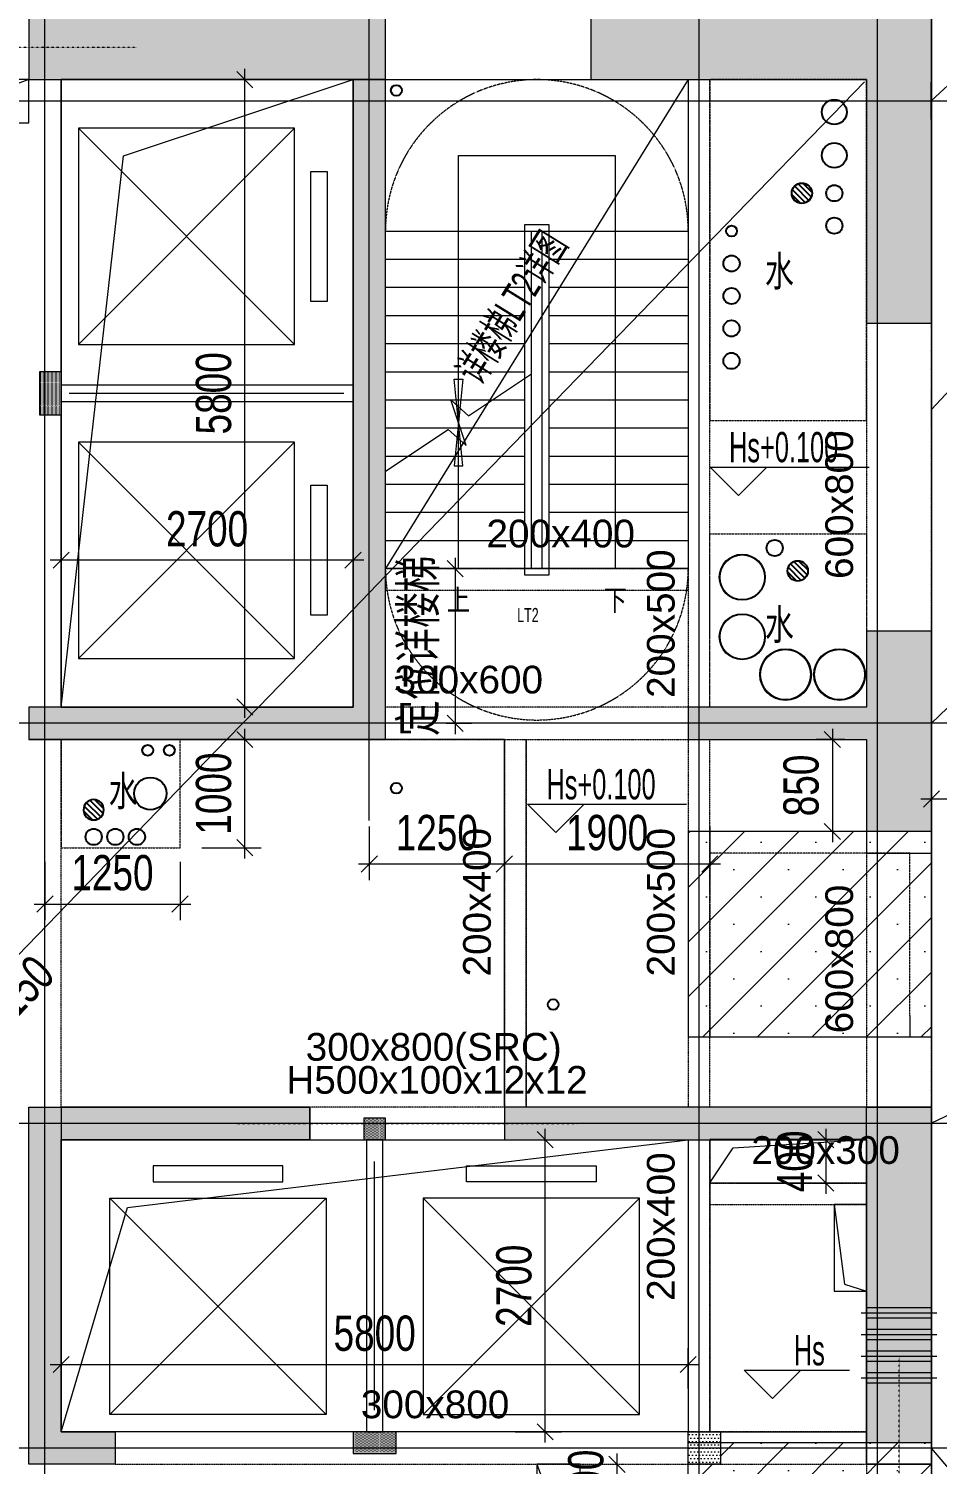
# Model space of a CAD drawing. Header units: millimetres. Extents: x 8533 to 398112, y -117646 to 105276.
# Drawn here: x 266507 to 274911, y 51252 to 64523 of the extents above; entities that cross this region are included whole.
import ezdxf

# ---------------------------------------------------------------- set-up
doc = ezdxf.new("R2010")
doc.units = ezdxf.units.MM
for name, pattern in [('IMPORT-A-D0TE-BF$0$DOTE', [0]), ('IMPORT-A-JC-10_12F$0$DASH', [3.5, 2.5, -1]), ('IMPORT-A-stair-10F$0$DASH', [3.5, 2.5, -1]), ('IMPORT-CO-beam-10F$0$HIDDEN', [3.75, 2.5, -1.25]), ('IMPORT-CO-beam-10F$0$S-beam-16_18F$0$DIVIDE2', [6.25, 2.5, -1.25, 0, -1.25, 0, -1.25]), ('IMPORT-CO-beam-10F$0$S-beam-16_18F$0$SRC', [6.5, 1.5, -2.5, 0, -2.5]), ('IMPORT-S-LPM-10F$0$DASH', [3.5, 2.5, -1])]:
    doc.linetypes.add(name, pattern=pattern)
for name, color, linetype, lineweight in [('-S-text_核心筒板厚说明', 70, 'Continuous', 13), ('A-D0TE-BF$0$A-Axis-GRID', 1, 'IMPORT-A-D0TE-BF$0$DOTE', 13), ('A-DT-HKT-B3_39F$0$EVTR', 8, 'Continuous', 13), ('A-DT-MKT-1_29F$0$EVTR', 8, 'Continuous', 13), ('A-JC-10_12F$0$A-floor-HATCH', 9, 'Continuous', 13), ('A-JC-10_12F$0$夹层填充', 8, 'Continuous', 13), ('A-stair-10F$0$A-floor-STAI', 2, 'Continuous', 13), ('A-stair-10F$0$PUB_TEXT', 7, 'Continuous', 13), ('CO-beam-10F$0$Gjlx', 3, 'Continuous', 13), ('CO-beam-10F$0$S-beam-16_18F$0$S-beam_SRC', 2, 'IMPORT-CO-beam-10F$0$S-beam-16_18F$0$DIVIDE2', 13), ('CO-beam-10F$0$S-beam_dash', 4, 'IMPORT-CO-beam-10F$0$HIDDEN', 13), ('CO-beam-10F$0$S-beam_se_dash', 144, 'IMPORT-CO-beam-10F$0$HIDDEN', 13), ('CO-beam-10F$0$S-GCX', 181, 'Continuous', 13), ('CO-beam-10F$0$S-hole', 11, 'Continuous', 13), ('CO-beam-10F$0$S-text_elev', 3, 'Continuous', 13), ('E-LD-10_18F$0$E-留洞提资', 1, 'Continuous', 13), ('E-MG-10_12F$0$E-POWER-EQUIP', 3, 'Continuous', 13), ('H-TJ-10F$0$H-TZ-KTTG', 2, 'Continuous', 13), ('M-10F$0$S-steel_bolt', 2, 'Continuous', 13), ('M-10F$0$S-text', 7, 'Continuous', 13), ('P-XHS-10F$0$PTA-JS给水立管3区', 90, 'Continuous', 25), ('P-XHS-10F$0$PTA-PS压力废水立管', 33, 'Continuous', 25), ('P-XHS-10F$0$PTA-PS排水地漏', 10, 'Continuous', 25), ('P-XHS-10F$0$PTA-PS通气立管', 10, 'Continuous', 25), ('P-XHS-10F$0$PTA-PS重力废水立管', 21, 'Continuous', 25), ('P-XHS-10F$0$PTA-PS重力污水立管', 50, 'Continuous', 25), ('P-XHS-10F$0$PTA-XH消火栓立管2区', 10, 'Continuous', 25), ('P-XHS-10F$0$PTA-XH消防转输立管', 20, 'Continuous', 25), ('P-XHS-10F$0$PTA-YS重力雨水立管', 130, 'Continuous', 25), ('P-XHS-10F$0$PTA-ZP自喷立管2区', 210, 'Continuous', 25), ('P-XHS-10F$0$PTA-ZP自喷立管_1区_', 210, 'Continuous', 25), ('P-XHS-10F$0$VPIPE-中水中', 122, 'Continuous', 25), ('S-beam2-20F-截面$0$S-beam2-20F-截面$0$S-text-核心筒梁', 7, 'Continuous', 13), ('S-LPM-10F$0$gz-TF3$0$-S-colu_GZ', 240, 'Continuous', 13), ('S-LPM-10F$0$gz-TF3$0$-S-colu_GZ_hatch', 73, 'Continuous', 13), ('S-LPM-10F$0$S-colu_beam', 240, 'Continuous', 13), ('S-LPM-10F$0$S-colu_GZ_hatch', 73, 'Continuous', 13), ('S-LPM-10F$0$S-dim', 3, 'Continuous', 13), ('S-LPM-10F$0$S-GCX', 181, 'Continuous', 13), ('S-LPM-10F$0$S-text', 7, 'Continuous', 13), ('wall-09F$0$S-hatch', 253, 'Continuous', 13), ('wall-09F$0$S-wall', 31, 'Continuous', 13), ('wall-10_12F$0$S-wall', 31, 'Continuous', 13), ('塔楼-STR-10F-梁板-20250510_dwg', 8, 'Continuous', 13)]:
    doc.layers.add(name, color=color, linetype=linetype, lineweight=lineweight)
doc.styles.add('Arial_1', font='arial.ttf', dxfattribs={"width": 0.6, "height": 326.200771})
doc.styles.add('Arial_10', font='arial.ttf', dxfattribs={"width": 0.75, "height": 326.200771})
doc.styles.add('Arial_12', font='arial.ttf', dxfattribs={"height": 279.600661})
doc.styles.add('Arial_6', font='arial.ttf', dxfattribs={"width": 0.724138, "height": 248.275214})
doc.styles.add('Arial_8', font='arial.ttf', dxfattribs={"width": 0.8, "height": 260.960617})
doc.styles.add('Arial_9', font='arial.ttf', dxfattribs={"width": 0.63, "height": 326.200771})
pattern_1 = [(45, (0, 720000), (-252.57, 252.57), []), (45, (252.57, 720000), (-252.57, 252.57), [0, -357.188])]

# ---------------------------------------------------------------- blocks, each defined once
blk = doc.blocks.new('塔楼-STR-10F-梁板-20250510_dwg_A-D0TE-BF-1682979-10F_STR_45_850_')
at = {"layer": 'A-D0TE-BF$0$A-Axis-GRID', "linetype": 'Continuous'}
for p, q in [((20550, 200), (20550, 800)), ((23550, -5900), (23550, 800)), ((26600, 200), (26600, 800)), ((28250, -2050), (28250, 800)), ((20550, -2500), (20550, 200)), ((26600, -5600), (26600, 200)), ((23400, 0), (13600, 0)), ((23700, 0), (23400, 0)), ((28150, 0), (23700, 0)), ((28750, 0), (28150, 0)), ((36050, 0), (28750, 0)), ((28250, -4900), (28250, -2050)), ((20550, -2900), (20550, -2500)), ((20550, -5600), (20550, -2900)), ((28250, -6950), (28250, -4900)), ((20550, -5900), (20550, -5600)), ((26600, -5900), (26600, -5600)), ((20400, -5750), (16600, -5750)), ((23700, -5750), (20400, -5750)), ((26500, -5750), (23700, -5750)), ((28750, -5750), (26500, -5750)), ((39660, -5750), (28750, -5750)), ((20550, -9300), (20550, -5900)), ((23550, -6650), (23550, -5900)), ((26600, -9300), (26600, -5900)), ((28250, -9300), (28250, -6950)), ((20550, -12600), (20550, -9300)), ((26600, -9600), (26600, -9300)), ((28250, -12600), (28250, -9300)), ((20400, -9450), (16600, -9450)), ((20699, -9450), (20400, -9450)), ((23000, -9450), (20700, -9450)), ((23500, -9450), (23000, -9450)), ((23700, -9450), (23500, -9450)), ((24800, -9450), (23700, -9450)), ((28750, -9450), (24800, -9450)), ((39660, -9450), (28750, -9450)), ((26600, -16500), (26600, -9600)), ((20400, -12450), (16600, -12450)), ((21200, -12450), (20400, -12450)), ((23400, -12450), (21200, -12450)), ((23800, -12450), (23400, -12450)), ((28150, -12450), (23800, -12450)), ((28750, -12450), (28150, -12450)), ((39660, -12450), (28750, -12450)), ((20550, -16500), (20550, -12600)), ((28250, -16500), (28250, -12600))]:
    blk.add_line(p, q, dxfattribs=at)
blk = doc.blocks.new('塔楼-STR-10F-梁板-20250510_dwg_wall-09F-1682980-10F_STR_45_850_')
at = {"layer": 'wall-09F$0$S-hatch', "linetype": 'IMPORT-S-LPM-10F$0$DASH'}
for points in [[(20400, 200), (23700, 200), (23700, 800), (20400, 800)], [(28150, -2050), (28750, -2050), (28750, 800), (25600, 800), (25600, 200), (28150, 200)], [(23384, -5900), (23700, -5900), (23700, 200), (23400, 200), (23400, -5600), (20400, -5600), (20400, -5900)], [(28150, -6750), (28750, -6750), (28750, -4900), (28150, -4900), (28150, -5600), (26500, -5600), (26500, -5900), (28150, -5900)], [(20400, -12600), (21200, -12600), (21200, -12300), (20700, -12300), (20699, -9300), (20400, -9300), (20400, -12300)], [(21200, -9600), (23000, -9600), (23000, -9300), (20700, -9300), (20700, -9600)], [(26500, -9600), (28150, -9600), (28150, -9300), (24800, -9300), (24800, -9600), (25849, -9600)], [(28150, -12400), (28750, -12400), (28750, -9300), (28150, -9300), (28150, -9600)]]:
    blk.add_hatch(color=256, dxfattribs=at).paths.add_polyline_path(points, flags=0)
at = {"layer": 'wall-09F$0$S-wall', "flags": 128}
for points in [[(23400, -5900), (23700, -5900), (23700, 800), (20400, 800), (20400, 200), (23400, 200), (23400, -5600), (20400, -5600), (20400, -5900)], [(28750, 200), (28750, 800), (25600, 800), (25600, 200), (28150, 200), (28150, -2050), (28750, -2050)], [(28150, -5600), (26500, -5600), (26500, -5900), (28150, -5900), (28150, -6950), (28750, -6950), (28750, -4900), (28150, -4900)], [(28150, -9300), (24800, -9300), (24800, -9600), (28150, -9600), (28150, -11600), (28150, -12600), (28750, -12600), (28750, -9300)]]:
    blk.add_lwpolyline(points, close=True, dxfattribs=at)
for points in [[(20700, -12600), (20400, -12600), (20400, -9300), (20699, -9300)], [(20700, -9300), (23000, -9300), (23000, -9600), (20700, -9600), (20700, -12300), (21200, -12300), (21200, -12600), (20700, -12600)]]:
    blk.add_lwpolyline(points, dxfattribs=at)
blk = doc.blocks.new('塔楼-STR-10F-梁板-20250510_dwg_CO-beam-10F-1682981-10F_STR_45_850_')
at = {"layer": 'CO-beam-10F$0$Gjlx'}
for p, q in [((23316, -2700), (20773, -2700)), ((23600, -12100), (23600, -9800))]:
    blk.add_line(p, q, dxfattribs=at)
at = {"layer": 'CO-beam-10F$0$S-beam-16_18F$0$S-beam_SRC', "linetype": 'IMPORT-CO-beam-10F$0$S-beam-16_18F$0$SRC'}
for p, q in [((16600, 500), (20400, 500)), ((20400, 500), (21400, 500)), ((20550, -5600), (20550, -4900)), ((20550, -5900), (20550, -5600)), ((20550, -9300), (20550, -5900)), ((20550, -10300), (20550, -9300)), ((22325, -9450), (23000, -9450)), ((23000, -9450), (23500, -9450)), ((23500, -9450), (23700, -9450)), ((23700, -9450), (24800, -9450)), ((24800, -9450), (25475, -9450)), ((20550, -12600), (20550, -11600)), ((28450, -12600), (28450, -11600)), ((20550, -16500), (20550, -12600)), ((28450, -16500), (28450, -12600))]:
    blk.add_line(p, q, dxfattribs=at)
at = {"layer": 'CO-beam-10F$0$S-beam_dash'}
for p, q in [((20700, -2500), (20700, 200)), ((23700, 200), (25600, 200)), ((28150, -2050), (28150, -4900)), ((28750, -4900), (28750, -2050)), ((20700, -2900), (20700, -2500)), ((20700, -5600), (20700, -2900)), ((23700, -4320), (26500, -4320)), ((23700, -4520), (26500, -4520)), ((26500, -5600), (23700, -5600)), ((26700, -9300), (26700, -5900)), ((28150, -6950), (28150, -9300)), ((28750, -9300), (28750, -6950)), ((23000, -9600), (23500, -9600)), ((23500, -9600), (23700, -9600)), ((23700, -9600), (24800, -9600)), ((26700, -10000), (28150, -10000)), ((26700, -10200), (28150, -10200)), ((23400, -12300), (21200, -12300)), ((23800, -12300), (23400, -12300)), ((28150, -12300), (23800, -12300)), ((28750, -16500), (28750, -12600))]:
    blk.add_line(p, q, dxfattribs=at)
at = {"layer": 'CO-beam-10F$0$S-beam_dash', "flags": 128}
for points in [[(20700, -9300), (20700, -6450), (20700, -5900)], [(24800, -9300), (24800, -5900), (24800, -9300), (23000, -9300)], [(23700, -5900), (26500, -5900), (26500, -9300)], [(21200, -12600), (28150, -12600), (28150, -16500)]]:
    blk.add_lwpolyline(points, dxfattribs=at)
blk.add_lwpolyline([(25000, -5900), (25000, -9300)], close=True, dxfattribs=at)
at = {"layer": 'CO-beam-10F$0$S-beam_se_dash'}
for p, q in [((26500, 200), (26500, -5600)), ((26700, -5600), (26700, 200)), ((26500, -9600), (26500, -12300)), ((26700, -12300), (26700, -9600))]:
    blk.add_line(p, q, dxfattribs=at)
at = {"layer": 'CO-beam-10F$0$S-GCX'}
blk.add_line((23700, -5900), (20400, -5900), dxfattribs=at)
at = {"layer": 'CO-beam-10F$0$S-GCX', "flags": 128}
for points in [[(24800, -9300), (24800, -5900), (23700, -5900)], [(26700, -9600), (26700, -12300), (28150, -12300)]]:
    blk.add_lwpolyline(points, dxfattribs=at)
at = {"layer": 'CO-beam-10F$0$S-hole'}
for p, q in [((23400, 200), (20700, 200)), ((20700, 200), (20700, -2500)), ((20700, -2500), (20700, -2900)), ((20700, -2900), (20700, -5600)), ((20700, -9600), (23000, -9600)), ((23000, -9600), (23500, -9600)), ((23500, -9600), (23700, -9600)), ((23700, -9600), (24800, -9600)), ((24800, -9600), (26500, -9600)), ((23400, -12300), (21200, -12300)), ((23800, -12300), (23400, -12300))]:
    blk.add_line(p, q, dxfattribs=at)
at = {"layer": 'CO-beam-10F$0$S-hole', "flags": 128}
for points in [[(20700, -5600), (23400, -5600), (23400, 200)], [(20700, -5600), (21278, -503), (23400, 200)], [(21200, -12300), (20700, -12300), (20700, -9600)], [(20700, -12300), (21315, -10226), (26500, -9600)], [(26500, -9600), (26500, -12300), (23800, -12300)]]:
    blk.add_lwpolyline(points, dxfattribs=at)
at = {"layer": 'CO-beam-10F$0$S-text_elev', "flags": 128}
for points in [[(27228, -3381), (26965, -3644), (26703, -3381), (28173, -3381)], [(25539, -6498), (25276, -6760), (25014, -6498), (26484, -6498)], [(27542, -11730), (27280, -11993), (27017, -11730), (27993, -11730)]]:
    blk.add_lwpolyline(points, dxfattribs=at)
at = {"layer": 'CO-beam-10F$0$S-text_elev', "char_height": 279.6, "attachment_point": 1, "line_spacing_factor": 0.941778, "style": 'Arial_1'}
for s, insert, width in [('Hs+0.100', (26878, -3057), 1449.27), ('Hs+0.100', (25189, -6174), 1449.27), ('Hs', (27477, -11406), 362.32)]:
    blk.add_mtext(s, dxfattribs=dict(at, insert=insert, width=width))
blk = doc.blocks.new('塔楼-STR-10F-梁板-20250510_dwg_wall-10_12F-1682982-10F_STR_45_850_')
at = {"layer": 'wall-10_12F$0$S-wall', "flags": 128}
for points in [[(23700, 800), (20400, 800), (20400, 200), (23700, 200)], [(28750, 200), (28750, 800), (25600, 800), (25600, 200), (28150, 200), (28150, -2050), (28750, -2050)], [(23400, -5900), (23700, -5900), (23700, 200), (23400, 200), (23400, -5600), (20400, -5600), (20400, -5900)], [(28150, -5600), (26500, -5600), (26500, -5900), (28150, -5900), (28150, -6950), (28750, -6950), (28750, -4900), (28150, -4900)], [(20700, -12600), (20400, -12600), (20400, -9300), (20700, -9300), (20700, -12300), (21200, -12300), (21200, -12600)], [(23000, -9300), (20700, -9300), (20700, -9600), (23000, -9600)], [(28150, -9300), (24800, -9300), (24800, -9600), (28150, -9600)], [(28150, -11600), (28150, -9300), (28750, -9300), (28750, -12600), (28150, -12600)]]:
    blk.add_lwpolyline(points, close=True, dxfattribs=at)
blk = doc.blocks.new('塔楼-STR-10F-梁板-20250510_dwg_A-DT-HKT-B3_39F$0$tf33wqa-1682983-10F_STR_45_850_')
at = {"layer": 'A-DT-HKT-B3_39F$0$EVTR'}
blk.add_line((62819, 515660), (64819, 513660), dxfattribs=at)
at = {"layer": 'A-DT-HKT-B3_39F$0$EVTR', "flags": 128}
blk.add_lwpolyline([(62819, 513660), (64819, 513660), (64819, 515660), (62819, 515660), (62819, 513660), (64819, 515660)], dxfattribs=at)
blk.add_lwpolyline([(63219, 513510), (64419, 513510), (64419, 513360), (63219, 513360)], close=True, dxfattribs=at)
blk = doc.blocks.new('塔楼-STR-10F-梁板-20250510_dwg_A-DT-HKT-B3_39F-1682985-10F_STR_45_850_')
at = {"layer": 'A-DT-HKT-B3_39F$0$EVTR'}
for p, q in [((20700, -2500), (20700, 200)), ((20700, -2900), (20700, -2500))]:
    blk.add_line(p, q, dxfattribs=at)
at = {"layer": 'A-DT-HKT-B3_39F$0$EVTR', "color": 4}
for p, q in [((20700, -2625), (20700, -2775)), ((20700, -2775), (23400, -2775))]:
    blk.add_line(p, q, dxfattribs=at)
at = {"layer": 'A-DT-HKT-B3_39F$0$EVTR', "flags": 128}
blk.add_lwpolyline([(20700, 200), (23400, 200), (23400, -5600), (20700, -5600), (20700, -2900)], dxfattribs=at)
at = {"layer": 'A-DT-HKT-B3_39F$0$EVTR', "color": 4, "flags": 128}
blk.add_lwpolyline([(23400, -2775), (23400, -2625), (20700, -2625)], dxfattribs=at)
at = {"rotation": 90}
for p in [(536520, -65069), (536520, -67969)]:
    blk.add_blockref('塔楼-STR-10F-梁板-20250510_dwg_A-DT-HKT-B3_39F$0$tf33wqa-1682983-10F_STR_45_850_', p, dxfattribs=at)
blk = doc.blocks.new('塔楼-STR-10F-梁板-20250510_dwg_A-DT-MKT-1_29F$0$tf33wqa-1682989-10F_STR_45_850_')
at = {"layer": 'A-DT-MKT-1_29F$0$EVTR'}
blk.add_line((62819, 515660), (64819, 513660), dxfattribs=at)
at = {"layer": 'A-DT-MKT-1_29F$0$EVTR', "flags": 128}
blk.add_lwpolyline([(62819, 513660), (64819, 513660), (64819, 515660), (62819, 515660), (62819, 513660), (64819, 515660)], dxfattribs=at)
blk.add_lwpolyline([(63219, 513510), (64419, 513510), (64419, 513360), (63219, 513360)], close=True, dxfattribs=at)
blk = doc.blocks.new('塔楼-STR-10F-梁板-20250510_dwg_A-DT-MKT-1_29F$0$tf33wqa-1682990-10F_STR_45_850_')
at = {"layer": 'A-DT-MKT-1_29F$0$EVTR'}
blk.add_line((62819, 515660), (64819, 513660), dxfattribs=at)
at = {"layer": 'A-DT-MKT-1_29F$0$EVTR', "flags": 128}
blk.add_lwpolyline([(62819, 513660), (64819, 513660), (64819, 515660), (62819, 515660), (62819, 513660), (64819, 515660)], dxfattribs=at)
blk.add_lwpolyline([(63219, 513510), (64419, 513510), (64419, 513360), (63219, 513360)], close=True, dxfattribs=at)
blk = doc.blocks.new('塔楼-STR-10F-梁板-20250510_dwg_A-DT-MKT-1_29F-1682991-10F_STR_45_850_')
at = {"layer": 'A-DT-MKT-1_29F$0$EVTR'}
for p, q in [((20700, -9600), (23500, -9600)), ((23500, -9600), (23700, -9600)), ((23800, -12300), (23400, -12300))]:
    blk.add_line(p, q, dxfattribs=at)
at = {"layer": 'A-DT-MKT-1_29F$0$EVTR', "color": 4}
for p, q in [((23675, -9600), (23525, -9600)), ((23525, -9600), (23525, -12300)), ((23675, -12300), (23675, -9600)), ((23525, -12300), (23675, -12300))]:
    blk.add_line(p, q, dxfattribs=at)
at = {"layer": 'A-DT-MKT-1_29F$0$EVTR', "flags": 128}
for points in [[(23400, -12300), (20700, -12300), (20700, -9600)], [(23700, -9600), (26500, -9600), (26500, -12300), (23800, -12300)]]:
    blk.add_lwpolyline(points, dxfattribs=at)
blk.add_lwpolyline([(20700, -17000), (26500, -17000), (26500, -19700), (20700, -19700)], close=True, dxfattribs=at)
at = {"layer": 'A-DT-MKT-1_29F$0$EVTR', "color": 4, "flags": 128}
blk.add_lwpolyline([(23525, -19700), (23675, -19700), (23675, -17000), (23525, -17000)], close=True, dxfattribs=at)
at = {"extrusion": (0, 0, -1), "zscale": -1, "rotation": 180}
blk.add_blockref('塔楼-STR-10F-梁板-20250510_dwg_A-DT-MKT-1_29F$0$tf33wqa-1682989-10F_STR_45_850_', (41669, 503520), dxfattribs=at)
at = {"rotation": 180}
blk.add_blockref('塔楼-STR-10F-梁板-20250510_dwg_A-DT-MKT-1_29F$0$tf33wqa-1682990-10F_STR_45_850_', (88869, 503520), dxfattribs=at)
blk.add_blockref('塔楼-STR-10F-梁板-20250510_dwg_A-DT-MKT-1_29F$0$tf33wqa-1682990-10F_STR_45_850_', (-41669, -532820))
at = {"extrusion": (0, 0, -1), "zscale": -1}
blk.add_blockref('塔楼-STR-10F-梁板-20250510_dwg_A-DT-MKT-1_29F$0$tf33wqa-1682989-10F_STR_45_850_', (-88869, -532820), dxfattribs=at)
blk = doc.blocks.new('塔楼-STR-10F-梁板-20250510_dwg_E-LD-10_18F-1682995-10F_STR_45_850_')
at = {"layer": 'E-LD-10_18F$0$E-留洞提资', "flags": 128}
for points in [[(20400, 200), (20200, 126), (20100, -200), (20400, -200), (20400, 200), (20100, 200), (20100, -200)], [(26700, -9599), (26700, -9999), (26915, -9675), (28150, -9599)], [(26700, -9999), (28150, -9999), (28150, -9599), (26700, -9599)], [(27850, -10199), (27850, -10999), (28150, -10999), (28150, -10199), (27850, -10199), (27947, -10934), (28150, -10999)], [(25100, -12600), (25174, -12800), (25500, -12900), (25500, -12600), (25100, -12600), (25100, -12900), (25500, -12900)]]:
    blk.add_lwpolyline(points, dxfattribs=at)
blk = doc.blocks.new('塔楼-STR-10F-梁板-20250510_dwg_S-LPM-10F$0$gz-TF3-1683000-10F_STR_45_850_')
at = {"layer": 'S-LPM-10F$0$gz-TF3$0$-S-colu_GZ_hatch'}
h = blk.add_hatch(dxfattribs=at)
h.set_pattern_fill('FP_7', color=256, style=0, pattern_type=2)
h.set_pattern_definition([(270, (2744579.053, 357700.567), (12.5, -6.25), [0, -12.5])])
h.paths.add_polyline_path([(41658, 56660), (41658, 57060), (41458, 57060), (41458, 56660)], flags=0)
h = blk.add_hatch(dxfattribs=at)
h.set_pattern_fill('FP_11', color=256, style=0, pattern_type=2)
h.set_pattern_definition([(0, (-256382.665, 2753081.172), (6.25, 12.5), [0, -12.5])])
h.paths.add_polyline_path([(44658, 49960), (44658, 50160), (44458, 50160), (44458, 49960)], flags=0)
h = blk.add_hatch(dxfattribs=at)
h.set_pattern_fill('FP_5', color=256, style=0, pattern_type=2)
h.set_pattern_definition([(0, (-256282.665, 2750181.172), (6.25, 12.5), [0, -12.5])])
h.paths.add_polyline_path([(44758, 47060), (44758, 47260), (44358, 47260), (44358, 47060)], flags=0)
at = {"layer": 'S-LPM-10F$0$gz-TF3$0$-S-colu_GZ', "flags": 128}
for points in [[(41458, 57060), (41458, 56660), (41658, 56660), (41658, 57060)], [(44458, 49960), (44658, 49960), (44658, 50160), (44458, 50160)], [(44358, 47060), (44758, 47060), (44758, 47260), (44358, 47260)]]:
    blk.add_lwpolyline(points, close=True, dxfattribs=at)
blk = doc.blocks.new('塔楼-STR-10F-梁板-20250510_dwg_A-stair-10F-1683001-10F_STR_45_850_')
at = {"layer": 'A-stair-10F$0$A-floor-STAI'}
for p, q in [((23700, -1200), (26500, -1200)), ((25050, -4320), (25050, -1200)), ((25150, -4320), (25150, -1200)), ((23700, -1460), (24990, -1460)), ((25210, -1460), (26500, -1460)), ((23700, -1720), (24990, -1720)), ((25210, -1720), (26500, -1720)), ((23700, -1980), (24990, -1980)), ((25210, -1980), (26500, -1980)), ((23700, -2240), (24990, -2240)), ((25210, -2240), (26500, -2240)), ((23700, -2500), (24990, -2500)), ((25210, -2500), (26500, -2500)), ((23700, -2760), (24990, -2760)), ((25210, -2760), (26500, -2760)), ((23700, -3020), (24990, -3020)), ((25210, -3020), (26500, -3020)), ((23700, -3280), (24990, -3280)), ((25210, -3280), (26500, -3280)), ((23700, -3540), (24990, -3540)), ((25210, -3540), (26500, -3540)), ((23700, -3800), (24990, -3800)), ((25210, -3800), (26500, -3800)), ((23700, -4060), (24990, -4060)), ((25210, -4060), (26500, -4060))]:
    blk.add_line(p, q, dxfattribs=at)
at = {"layer": 'A-stair-10F$0$A-floor-STAI', "flags": 128}
for points in [[(26500, -4320), (23700, -4320), (23700, 200), (26500, 200)], [(25210, -1140), (25210, -4380), (24990, -4380), (24990, -1140)]]:
    blk.add_lwpolyline(points, close=True, dxfattribs=at)
for points in [[(24375, -4320), (24375, -500), (25825, -500), (25825, -4320)], [(23700, -3420), (24281, -3033), (24447, -3181), (24303, -2759), (24469, -2907), (25050, -2520)], [(24335, -3370), (24415, -3370), (24335, -2570), (24415, -2570), (24335, -3370)]]:
    blk.add_lwpolyline(points, dxfattribs=at)
at = {"layer": 'A-stair-10F$0$A-floor-STAI', "linetype": 'IMPORT-A-stair-10F$0$DASH'}
for centre, start, end in [((25100, -1200), 360, 180), ((25100, -1200), 0, 180), ((25100, -4320), 179.9991, 360), ((25100, -4320), 179.9991, 360)]:
    blk.add_arc(centre, 1400, start, end, dxfattribs=at)
at = {"layer": 'A-stair-10F$0$A-floor-STAI', "char_height": 195.72, "width": 367.76, "attachment_point": 2, "line_spacing_factor": 0.941778, "style": 'Arial_8'}
for s, insert in [('\\fArial|b0|i0|c134|p34|;上', (24375, -4513)), ('\\fArial|b0|i0|c134|p34|;下', (25825, -4513))]:
    blk.add_mtext(s, dxfattribs=dict(at, insert=insert))
at = {"layer": 'A-stair-10F$0$PUB_TEXT', "insert": (24919, -4684), "char_height": 130.5, "width": 367.75, "attachment_point": 1, "line_spacing_factor": 0.941778, "style": 'Arial_9'}
blk.add_mtext('LT2', dxfattribs=at)
blk = doc.blocks.new('塔楼-STR-10F-梁板-20250510_dwg_E-MG-10_12F$0$预埋套管2-1683002-10F_STR_45_850_')
at = {"layer": 'E-MG-10_12F$0$E-POWER-EQUIP'}
blk.add_line((-350, 50), (350, 50), dxfattribs=at)
at = {"layer": 'E-MG-10_12F$0$E-POWER-EQUIP', "flags": 128}
blk.add_lwpolyline([(-300, 100), (300, 100), (300, 0), (-300, 0)], close=True, dxfattribs=at)
blk = doc.blocks.new('塔楼-STR-10F-梁板-20250510_dwg_E-MG-10_12F-1683004-10F_STR_45_850_')
for p in [(28450, -11250), (28450, -11450), (28450, -11650), (28450, -11850)]:
    blk.add_blockref('塔楼-STR-10F-梁板-20250510_dwg_E-MG-10_12F$0$预埋套管2-1683002-10F_STR_45_850_', p)
blk = doc.blocks.new('塔楼-STR-10F-梁板-20250510_dwg_M-10F-1683007-10F_STR_45_850_')
at = {"layer": 'M-10F$0$S-steel_bolt', "color": 4}
for p, q in [((28747, -169), (28747, 178)), ((28750, -3015), (28750, -2668)), ((28750, -5914), (28750, -5568)), ((28750, -9620), (28750, -9273)), ((28750, -12623), (28750, -12277))]:
    blk.add_line(p, q, dxfattribs=at)
at = {"layer": 'M-10F$0$S-text', "flags": 128}
for points in [[(30012, 509), (29295, 509), (28747, 4)], [(29990, -2293), (29272, -2293), (28750, -2850)], [(29990, -5249), (29272, -5249), (28750, -5749)], [(30224, -9090), (29506, -9090), (28750, -9446)], [(30233, -13349), (29515, -13349), (28750, -12450)]]:
    blk.add_lwpolyline(points, dxfattribs=at)
blk = doc.blocks.new('塔楼-STR-10F-梁板-20250510_dwg_S-LPM-10F$0$_ArchTick-1683008-10F_STR_45_850_')
at = {"layer": 'S-LPM-10F$0$S-dim'}
blk.add_line((-0.75, -0.75), (0.75, 0.75), dxfattribs=at)
blk = doc.blocks.new('塔楼-STR-10F-梁板-20250510_dwg_P-XHS-10F$0$$TwtSys$00000141-1683014-10F_STR_45_850_')
at = {"layer": 'P-XHS-10F$0$PTA-PS排水地漏', "flags": 128}
for points in [[(-10, 92), (-94, 8)], [(35, 87), (-87, -35)], [(66, 66), (-66, -66)], [(88, 33), (-32, -87)], [(92, -11), (11, -92)]]:
    blk.add_lwpolyline(points, close=True, dxfattribs=at)
at = {"layer": 'P-XHS-10F$0$PTA-PS排水地漏'}
blk.add_circle((0, 0), 94, dxfattribs=at)
blk.add_circle((0, 0), 94, dxfattribs=at)
blk = doc.blocks.new('塔楼-STR-10F-梁板-20250510_dwg_P-XHS-10F$0$$TwtSys$00000141-1683015-10F_STR_45_850_')
at = {"layer": 'P-XHS-10F$0$PTA-PS排水地漏', "flags": 128}
for points in [[(-10, 92), (-94, 8)], [(35, 87), (-87, -35)], [(66, 66), (-66, -66)], [(88, 33), (-32, -87)], [(92, -11), (11, -92)]]:
    blk.add_lwpolyline(points, close=True, dxfattribs=at)
at = {"layer": 'P-XHS-10F$0$PTA-PS排水地漏'}
blk.add_circle((0, 0), 94, dxfattribs=at)
blk.add_circle((0, 0), 94, dxfattribs=at)
blk = doc.blocks.new('塔楼-STR-10F-梁板-20250510_dwg_P-XHS-10F-1683018-10F_STR_45_850_')
at = {"layer": 'P-XHS-10F$0$PTA-JS给水立管3区'}
blk.add_circle((21701, -6000), 50, dxfattribs=at)
at = {"layer": 'P-XHS-10F$0$PTA-PS压力废水立管'}
blk.add_circle((21525, -6400), 150, dxfattribs=at)
at = {"layer": 'P-XHS-10F$0$PTA-PS通气立管'}
blk.add_circle((21201, -6800), 75, dxfattribs=at)
at = {"layer": 'P-XHS-10F$0$PTA-PS重力废水立管'}
for centre in [(27851, -850), (27300, -4130), (21001, -6800)]:
    blk.add_circle(centre, 75, dxfattribs=at)
at = {"layer": 'P-XHS-10F$0$PTA-PS重力污水立管'}
blk.add_circle((21401, -6800), 75, dxfattribs=at)
at = {"layer": 'P-XHS-10F$0$PTA-XH消火栓立管2区'}
for centre in [(23801, 100), (23801, -6350), (25251, -8350)]:
    blk.add_circle(centre, 50, dxfattribs=at)
at = {"layer": 'P-XHS-10F$0$PTA-XH消防转输立管'}
for centre in [(27851, -100), (27851, -500)]:
    blk.add_circle(centre, 115, dxfattribs=at)
at = {"layer": 'P-XHS-10F$0$PTA-YS重力雨水立管'}
blk.add_circle((27851, -1150), 75, dxfattribs=at)
at = {"layer": 'P-XHS-10F$0$PTA-ZP自喷立管2区'}
for centre in [(26901, -1500), (26901, -1800), (26900, -2100), (26900, -2400)]:
    blk.add_circle(centre, 75, dxfattribs=at)
at = {"layer": 'P-XHS-10F$0$PTA-ZP自喷立管_1区_'}
blk.add_circle((26901, -1200), 50, dxfattribs=at)
at = {"layer": 'P-XHS-10F$0$VPIPE-中水中'}
blk.add_circle((21501, -6000), 50, dxfattribs=at)
at = {"rotation": 270}
for p in [(27551, -850), (27513, -4342)]:
    blk.add_blockref('塔楼-STR-10F-梁板-20250510_dwg_P-XHS-10F$0$$TwtSys$00000141-1683014-10F_STR_45_850_', p, dxfattribs=at)
at = {"extrusion": (0, 0, -1), "zscale": -1, "rotation": 180}
blk.add_blockref('塔楼-STR-10F-梁板-20250510_dwg_P-XHS-10F$0$$TwtSys$00000141-1683015-10F_STR_45_850_', (-21001, -6550), dxfattribs=at)
blk = doc.blocks.new('塔楼-STR-10F-梁板-20250510_dwg__U2235-1683053-10F_STR_45_850_')
at = {"layer": 'H-TJ-10F$0$H-TZ-KTTG'}
for radius in [239, 231, 231]:
    blk.add_circle((0, 0), radius, dxfattribs=at)
blk = doc.blocks.new('塔楼-STR-10F-梁板-20250510_dwg__U2236-1683054-10F_STR_45_850_')
at = {"layer": 'H-TJ-10F$0$H-TZ-KTTG'}
for radius in [213, 206, 206]:
    blk.add_circle((0, 0), radius, dxfattribs=at)
blk = doc.blocks.new('塔楼-STR-10F-梁板-20250510_dwg-1682977-10F_STR_45_850_')
at = {"layer": 'A-JC-10_12F$0$夹层填充'}
h = blk.add_hatch(dxfattribs=at)
h.set_pattern_fill('FP_15', color=256, style=0, pattern_type=2)
h.set_pattern_definition(pattern_1)
h.paths.add_polyline_path([(28750, 711350), (28750, 713250), (26500, 713250), (26500, 711350), (26800, 711350)], flags=0)
h = blk.add_hatch(dxfattribs=at)
h.set_pattern_fill('FP_15', color=256, style=0, pattern_type=2)
h.set_pattern_definition(pattern_1)
h.paths.add_polyline_path([(26670, 703300), (28750, 703300), (28750, 707600), (26800, 707600), (26800, 707400), (26500, 707400), (26500, 703300)], flags=0)
at = {"layer": 'S-LPM-10F$0$S-colu_GZ_hatch'}
h = blk.add_hatch(dxfattribs=at)
h.set_pattern_fill('FP_13', color=256, style=0, pattern_type=2)
h.set_pattern_definition([(0, (-2688.016, 722277.15), (15.875, 31.75), [0, -31.75])])
h.paths.add_polyline_path([(26800, 707400), (26800, 707700), (26500, 707700), (26500, 707400), (26670, 707400)], flags=0)
at = {"layer": '-S-text_核心筒板厚说明'}
for p, q in [((23700, 715612), (28130, 720179)), ((23400, 715302), (23700, 715612)), ((22525, 714400), (23400, 715302)), ((22234, 714100), (22525, 714400)), ((16600, 708291), (22234, 714100))]:
    blk.add_line(p, q, dxfattribs=at)
at = {"layer": 'A-JC-10_12F$0$A-floor-HATCH'}
for p, q in [((28750, 713250), (28150, 713250)), ((28750, 713050), (28750, 713250)), ((26700, 711550), (26700, 711350)), ((28550, 711550), (28550, 711350)), ((26500, 707600), (28150, 707600)), ((26500, 703500), (26500, 707600)), ((28750, 707400), (28750, 703500))]:
    blk.add_line(p, q, dxfattribs=at)
at = {"layer": 'A-JC-10_12F$0$A-floor-HATCH', "linetype": 'IMPORT-A-JC-10_12F$0$DASH'}
for p, q in [((28550, 713050), (28150, 713050)), ((28550, 711550), (28550, 713050))]:
    blk.add_line(p, q, dxfattribs=at)
at = {"layer": 'A-JC-10_12F$0$A-floor-HATCH', "flags": 128}
for points in [[(28150, 713250), (26500, 713250), (26500, 711350), (28750, 711350), (28750, 713050)], [(28150, 707600), (28750, 707600), (28750, 707400)]]:
    blk.add_lwpolyline(points, dxfattribs=at)
at = {"layer": 'A-JC-10_12F$0$A-floor-HATCH', "linetype": 'IMPORT-A-JC-10_12F$0$DASH', "flags": 128}
blk.add_lwpolyline([(28150, 713050), (26700, 713050), (26700, 711550)], dxfattribs=at)
at = {"layer": 'S-LPM-10F$0$S-colu_beam', "flags": 128}
blk.add_lwpolyline([(26500, 707700), (26800, 707700), (26800, 707400), (26500, 707400)], close=True, dxfattribs=at)
at = {"layer": 'S-LPM-10F$0$S-dim'}
for p, q in [((21933, 720200), (22549, 720200)), ((22399, 720200), (22399, 720300)), ((22399, 714400), (22399, 720200)), ((20700, 716068), (20700, 715608)), ((23400, 716068), (23400, 715608)), ((23400, 715758), (20600, 715758)), ((23500, 715758), (23400, 715758)), ((24345, 715780), (24345, 714150)), ((24262, 715680), (24495, 715680)), ((21933, 714400), (22549, 714400)), ((22399, 714300), (22399, 714400)), ((24262, 714250), (24495, 714250)), ((22000, 714100), (22549, 714100)), ((22399, 714100), (22399, 714200)), ((22399, 713000), (22399, 714100)), ((27950, 714100), (27683, 714100)), ((27833, 714200), (27833, 714100)), ((27833, 714100), (27833, 713150)), ((28750, 713250), (28750, 713701)), ((28650, 713551), (28750, 713551)), ((28750, 713551), (29500, 713551)), ((23550, 713297), (23550, 712800)), ((26700, 713297), (26700, 712800)), ((27950, 713250), (27683, 713250)), ((22000, 713100), (22549, 713100)), ((20550, 712970), (20550, 712429)), ((21800, 712970), (21800, 712429)), ((23450, 712950), (24900, 712950)), ((24700, 712950), (26800, 712950)), ((20450, 712579), (21900, 712579)), ((24900, 710400), (25327, 710400)), ((25177, 710400), (25177, 710500)), ((25177, 707600), (25177, 710400)), ((26950, 710400), (27923, 710400)), ((27773, 710500), (27773, 710400)), ((27773, 710400), (27773, 709900)), ((26950, 710000), (27923, 710000)), ((20700, 708100), (20700, 708472)), ((26500, 708100), (26500, 708472)), ((20600, 708322), (20700, 708322)), ((20700, 708322), (26600, 708322)), ((24900, 707700), (25327, 707700)), ((25842, 707000), (25842, 707500))]:
    blk.add_line(p, q, dxfattribs=at)
at = {"layer": 'S-LPM-10F$0$S-dim', "flags": 128}
blk.add_lwpolyline([(24800, 712800), (24800, 713297)], close=True, dxfattribs=at)
at = {"layer": 'S-LPM-10F$0$S-GCX'}
for p, q in [((28750, 717950), (28750, 715100)), ((28750, 715100), (28750, 713050)), ((28750, 713050), (28750, 710700))]:
    blk.add_line(p, q, dxfattribs=at)
at = {"layer": 'S-LPM-10F$0$S-GCX', "flags": 128}
blk.add_lwpolyline([(25600, 720800), (28750, 720800), (28750, 717950)], dxfattribs=at)
at = {"layer": 'S-LPM-10F$0$S-text'}
blk.add_line((26500, 720200), (23700, 715680), dxfattribs=at)
at = {"layer": 'S-LPM-10F$0$S-text', "color": 254, "linetype": 'IMPORT-S-LPM-10F$0$DASH'}
for p, q in [((26700, 720200), (26700, 717050)), ((28150, 715100), (28150, 714400)), ((28150, 714400), (26700, 714400)), ((21800, 714100), (20700, 714100)), ((20700, 714100), (20700, 713100))]:
    blk.add_line(p, q, dxfattribs=at)
at = {"layer": 'S-LPM-10F$0$S-text', "color": 254, "linetype": 'IMPORT-S-LPM-10F$0$DASH', "flags": 128}
for points in [[(28150, 717950), (28150, 720200), (26700, 720200)], [(26700, 717050), (28150, 717050), (28150, 717950)], [(26700, 714400), (26700, 716000), (28150, 716000), (28150, 715100)], [(20700, 713100), (21800, 713100), (21800, 714100)]]:
    blk.add_lwpolyline(points, dxfattribs=at)
for name, p in [('塔楼-STR-10F-梁板-20250510_dwg_A-D0TE-BF-1682979-10F_STR_45_850_', (0, 720000)), ('塔楼-STR-10F-梁板-20250510_dwg_M-10F-1683007-10F_STR_45_850_', (0, 720000)), ('塔楼-STR-10F-梁板-20250510_dwg_wall-09F-1682980-10F_STR_45_850_', (0, 720000)), ('塔楼-STR-10F-梁板-20250510_dwg_CO-beam-10F-1682981-10F_STR_45_850_', (0, 720000)), ('塔楼-STR-10F-梁板-20250510_dwg_wall-10_12F-1682982-10F_STR_45_850_', (0, 720000)), ('塔楼-STR-10F-梁板-20250510_dwg_E-LD-10_18F-1682995-10F_STR_45_850_', (0, 720000)), ('塔楼-STR-10F-梁板-20250510_dwg_A-stair-10F-1683001-10F_STR_45_850_', (0, 720000)), ('塔楼-STR-10F-梁板-20250510_dwg_A-DT-HKT-B3_39F-1682985-10F_STR_45_850_', (0, 720000)), ('塔楼-STR-10F-梁板-20250510_dwg_P-XHS-10F-1683018-10F_STR_45_850_', (0, 720000)), ('塔楼-STR-10F-梁板-20250510_dwg_S-LPM-10F$0$gz-TF3-1683000-10F_STR_45_850_', (-20958, 660440)), ('塔楼-STR-10F-梁板-20250510_dwg__U2236-1683054-10F_STR_45_850_', (27000, 715600)), ('塔楼-STR-10F-梁板-20250510_dwg__U2236-1683054-10F_STR_45_850_', (27000, 715600)), ('塔楼-STR-10F-梁板-20250510_dwg__U2236-1683054-10F_STR_45_850_', (27000, 715050)), ('塔楼-STR-10F-梁板-20250510_dwg__U2236-1683054-10F_STR_45_850_', (27000, 715050)), ('塔楼-STR-10F-梁板-20250510_dwg__U2235-1683053-10F_STR_45_850_', (27400, 714700)), ('塔楼-STR-10F-梁板-20250510_dwg__U2235-1683053-10F_STR_45_850_', (27400, 714700)), ('塔楼-STR-10F-梁板-20250510_dwg__U2235-1683053-10F_STR_45_850_', (27900, 714700)), ('塔楼-STR-10F-梁板-20250510_dwg__U2235-1683053-10F_STR_45_850_', (27900, 714700)), ('塔楼-STR-10F-梁板-20250510_dwg_A-DT-MKT-1_29F-1682991-10F_STR_45_850_', (0, 720000)), ('塔楼-STR-10F-梁板-20250510_dwg_E-MG-10_12F-1683004-10F_STR_45_850_', (0, 720000))]:
    blk.add_blockref(name, p)
for p, xscale, yscale, zscale, rotation in [((22399, 720200), 100, 100, 100, 90), ((20700, 715758), 100, 100, 100, 180), ((24345, 715680), 100, 100, 100, 270), ((22399, 714400), 100, 100, 100, 270), ((24345, 714250), 100, 100, 100, 90), ((22399, 714100), 100, 100, 100, 270), ((27833, 714100), 100, 100, 100, 269.9999971906962), ((27833, 713250), 100, 100, 100, 89.99999719069628), ((22399, 713100), 100, 100, 100, 90), ((23550, 712950), 100, 100, 100, 180), ((24800, 712950), 100, 100, 100, 180), ((20550, 712579), 100, 100, 100, 180), ((25177, 710400), 100, 100, 100, 90), ((27773, 710400), 99.99999999999999, 99.99999999999999, 99.99999999999999, 269.9999858518703), ((27773, 710000), 99.99999999999999, 99.99999999999999, 99.99999999999999, 89.99998585187036), ((20700, 708322), 100, 100, 100, 180), ((25177, 707700), 100, 100, 100, 270), ((25842, 707400), 100, 100, 100, 270)]:
    blk.add_blockref('塔楼-STR-10F-梁板-20250510_dwg_S-LPM-10F$0$_ArchTick-1683008-10F_STR_45_850_', p, dxfattribs=dict(xscale=xscale, yscale=yscale, zscale=zscale, rotation=rotation))
at = {"xscale": 100, "yscale": 100, "zscale": 100}
for p in [(23400, 715758), (28750, 713551), (24800, 712950), (26700, 712950), (21800, 712579), (26500, 708322)]:
    blk.add_blockref('塔楼-STR-10F-梁板-20250510_dwg_S-LPM-10F$0$_ArchTick-1683008-10F_STR_45_850_', p, dxfattribs=at)
at = {"layer": '-S-text_核心筒板厚说明', "insert": (16866, 708460), "char_height": 326.2, "width": 6551.24, "attachment_point": 1, "rotation": 45.8769, "line_spacing_factor": 0.941778, "style": 'Arial_6'}
blk.add_mtext('除注明外，核心筒内结构板厚h=150', dxfattribs=at)
at = {"layer": 'S-beam2-20F-截面$0$S-beam2-20F-截面$0$S-text-核心筒梁', "char_height": 256.3, "width": 1162.46, "attachment_point": 1, "rotation": 90, "line_spacing_factor": 0.941778, "style": 'Arial_12'}
for s, insert in [('600x800', (27768, 715584)), ('200x500', (26118, 714484)), ('200x400', (24418, 711909)), ('200x500', (26118, 711909)), ('600x800', (27768, 711384)), ('200x400', (26118, 708910))]:
    blk.add_mtext(s, dxfattribs=dict(at, insert=insert))
at = {"layer": 'S-beam2-20F-截面$0$S-beam2-20F-截面$0$S-text-核心筒梁', "char_height": 256.3, "attachment_point": 1, "line_spacing_factor": 0.941778, "style": 'Arial_12'}
for s, insert, width in [('200x400', (24634, 716132), 1162.46), ('300x600', (23784, 714782), 1162.46), ('300x800(SRC)', (22962, 711387), 1992.79), ('H500x100x12x12', (22783, 711082), 2324.92), ('200x300', (27084, 710433), 1162.46), ('300x800', (23472, 708082), 1162.46)]:
    blk.add_mtext(s, dxfattribs=dict(at, insert=insert, width=width))
at = {"layer": 'S-LPM-10F$0$S-dim', "color": 7, "char_height": 326.2, "attachment_point": 2, "rotation": 90, "line_spacing_factor": 0.941778, "style": 'Arial_10'}
for s, insert, width in [('5800', (21946, 717300), 908.72), ('定位详楼梯', (23836, 714965), 2271.8), ('1000', (21946, 713600), 908.72), ('850', (27380, 713675), 681.54), ('400', (27320, 710200), 681.54), ('2700', (24724, 709050), 908.72), ('300', (25389, 707250), 681.54)]:
    blk.add_mtext(s, dxfattribs=dict(at, insert=insert, width=width))
at = {"layer": 'S-LPM-10F$0$S-dim', "color": 7, "char_height": 326.2, "width": 908.72, "attachment_point": 2, "line_spacing_factor": 0.941778, "style": 'Arial_10'}
for s, insert in [('2700', (22050, 716211)), ('1250', (24175, 713403)), ('1900', (25750, 713403)), ('1250', (21175, 713032)), ('5800', (23600, 708775))]:
    blk.add_mtext(s, dxfattribs=dict(at, insert=insert))
at = {"layer": 'S-LPM-10F$0$S-text', "insert": (24336, 717512), "char_height": 279.6, "width": 2355.07, "attachment_point": 1, "rotation": 58.2232, "line_spacing_factor": 0.941778, "style": 'Arial_1'}
blk.add_mtext('详楼梯LT2详图', dxfattribs=at)
at = {"layer": 'S-LPM-10F$0$S-text', "char_height": 279.6, "width": 362.32, "attachment_point": 1, "line_spacing_factor": 0.941778, "style": 'Arial_1'}
for insert in [(27210, 718569), (27210, 715302), (21140, 713764)]:
    blk.add_mtext('\\fArial|b0|i0|c134|p34|;\\W.7;水', dxfattribs=dict(at, insert=insert))

msp = doc.modelspace()

# ---------------------------------------------------------------- block references
at = {"layer": '塔楼-STR-10F-梁板-20250510_dwg', "color": 4}
msp.add_blockref('塔楼-STR-10F-梁板-20250510_dwg-1682977-10F_STR_45_850_', (246107, -656148), dxfattribs=at)

doc.saveas('drawing.dxf')
